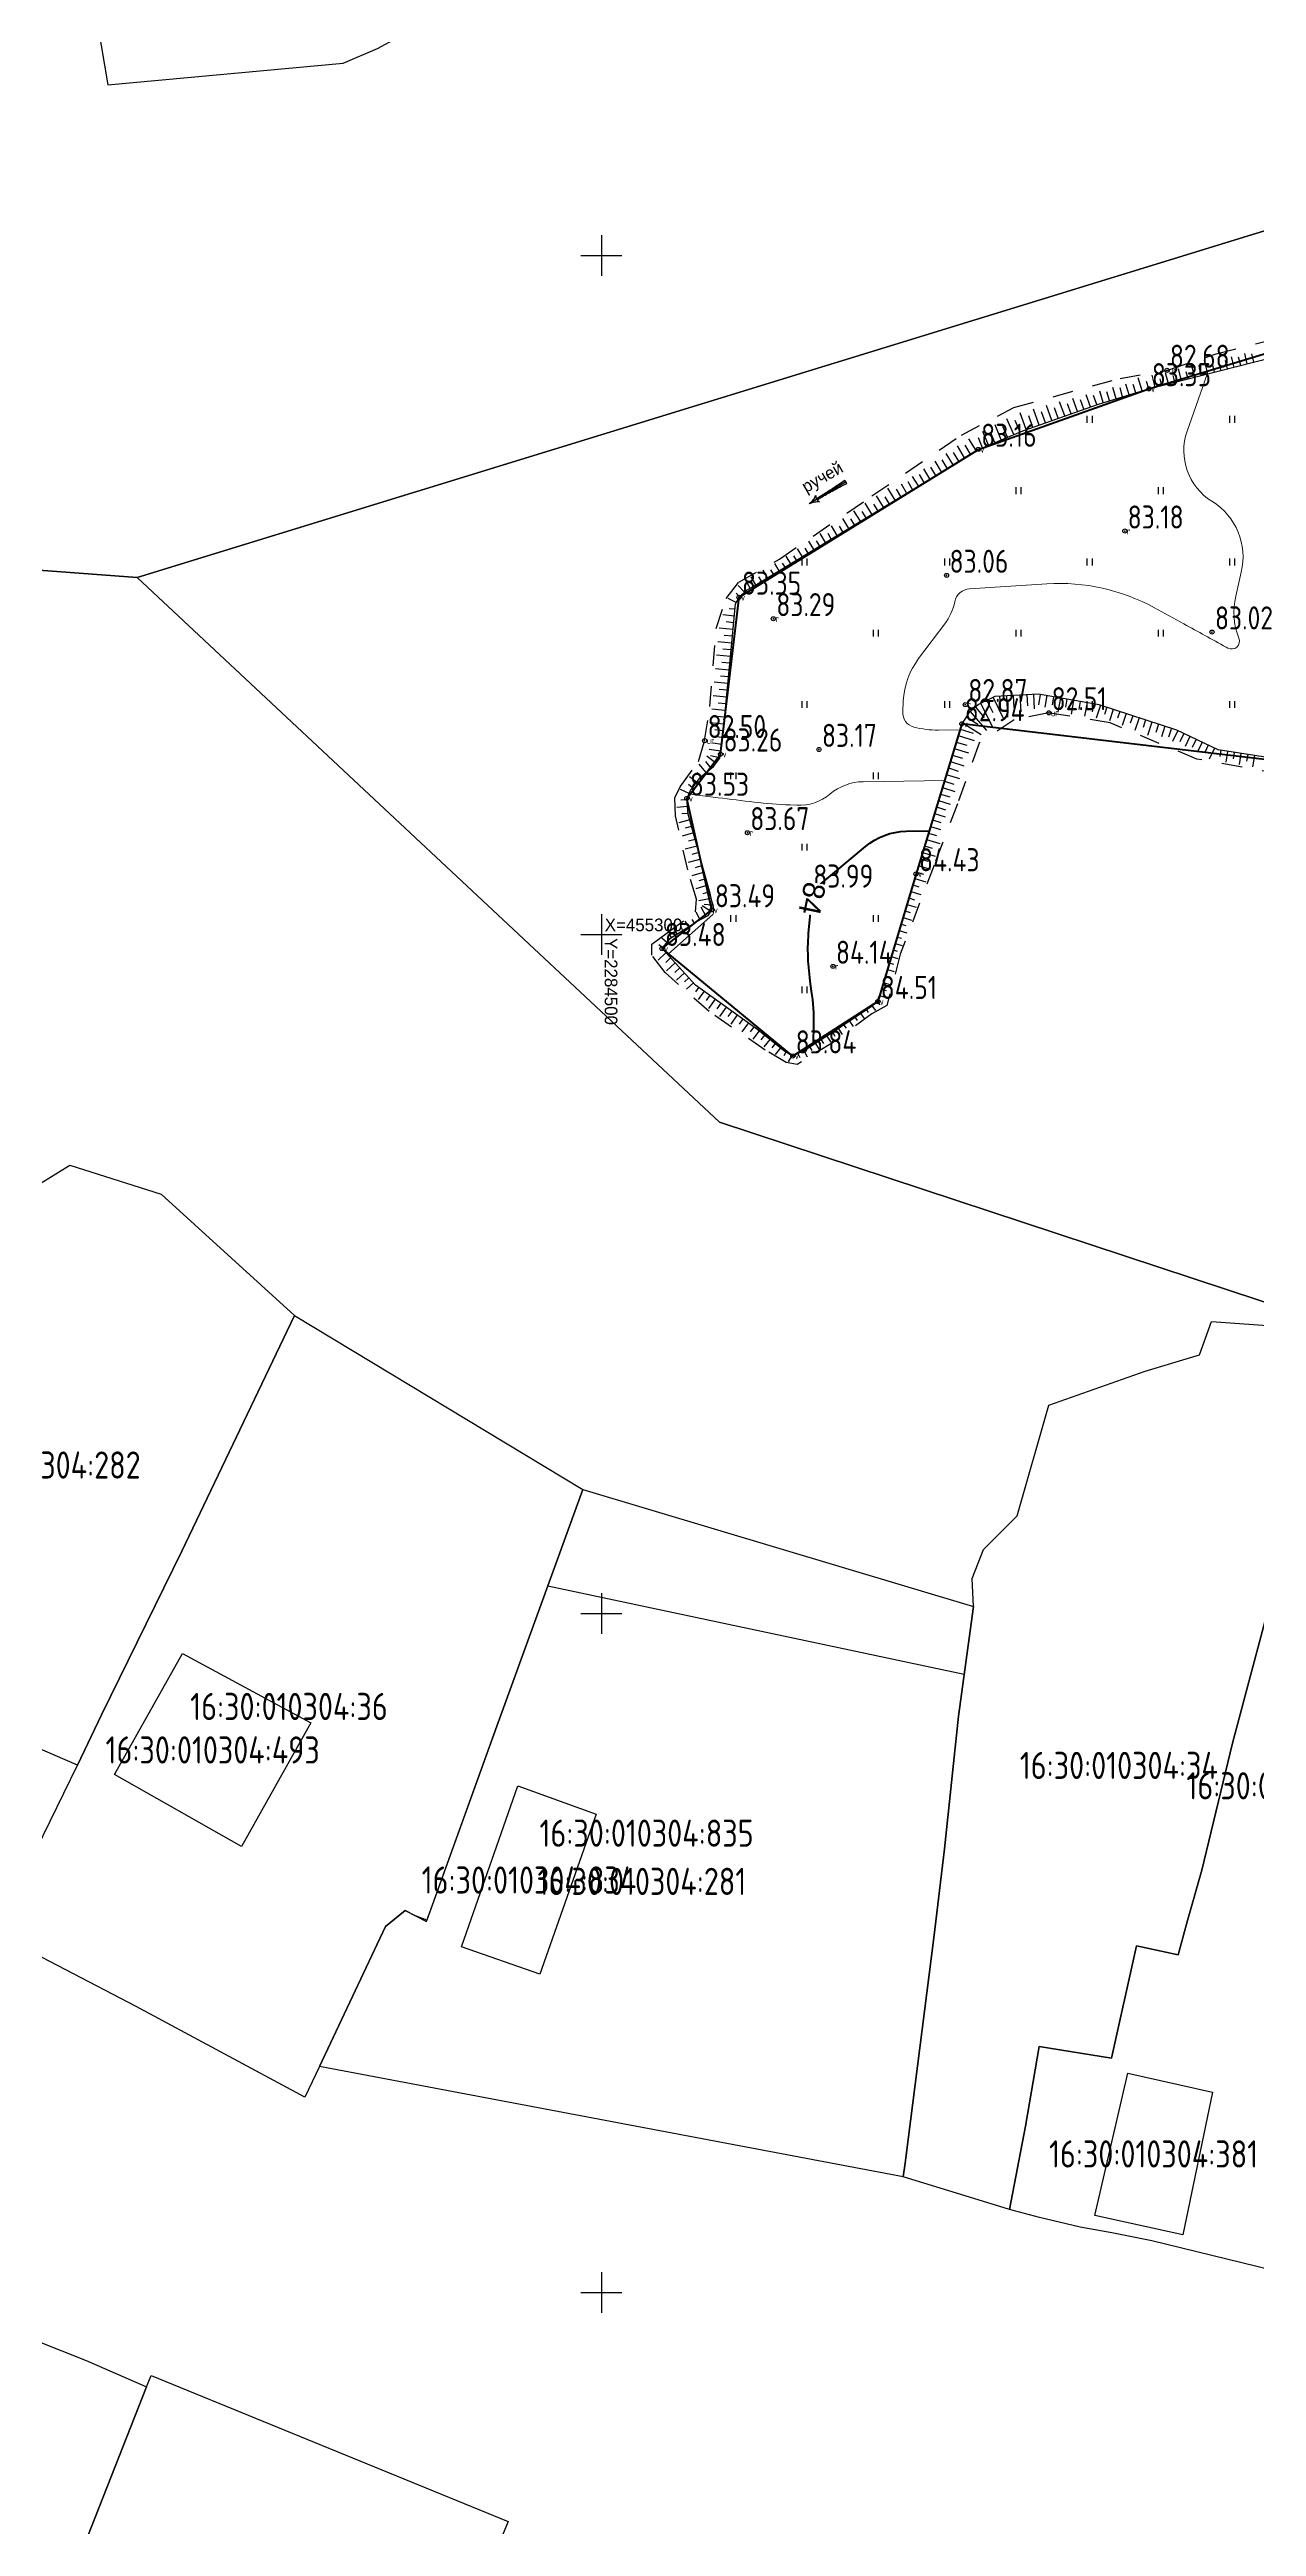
# Model space of a CAD drawing. Header units: metres. Extents: x 2284092 to 2335310, y 454860 to 483236.
# Drawn here: x 2284459.4 to 2284548.3, y 455182.8 to 455365.2 of the extents above; entities that cross this region are included whole.
import ezdxf
from ezdxf.enums import TextEntityAlignment as Align

# ---------------------------------------------------------------- set-up
doc = ezdxf.new("R2010")
doc.units = ezdxf.units.M
doc.header["$PDMODE"] = 32
doc.header["$PDSIZE"] = 0.3
doc.linetypes.add('ЛИНИЯ_1.5-1.5', pattern=[3, 1.5, -1.5])
for name, color, linetype in [('-_линия', 7, 'Continuous'), ('0 @ 0.5', 7, 'Continuous'), ('b', 7, 'Continuous'), ('D', 1, 'Continuous'), ('Eg.14_Ограждения', 7, 'Continuous'), ('Eg.14_Ограждения1', 7, 'Continuous'), ('INHABITED', 14, 'Continuous'), ('LABELS', 254, 'Continuous'), ('MUNICIPAL', 14, 'Continuous'), ('P', 94, 'Continuous'), ('Pr', 7, 'Continuous'), ('T', 7, 'Continuous'), ('КОД', 7, 'Continuous')]:
    doc.layers.add(name, color=color, linetype=linetype)
doc.styles.add('pragmai.shx2', font='pragmai.shx', dxfattribs={"height": 1.6})
doc.styles.get("Standard").update_dxf_attribs({"font": 'eskdu.shx'})
doc.styles.add('Рубленый (Р-131)', font='p131.ttf')
doc.linetypes.add('ЛИНИЯ_СВЯЗИ', pattern='A,4.5,[133,ltypeshp.shx,S=0.2,R=0,X=-0.2,Y=0],1e-05,[133,ltypeshp.shx,S=0.15,R=0,X=-0.15,Y=0],1e-05,[133,ltypeshp.shx,S=0.1,R=0,X=-0.1,Y=0],1e-05,[133,ltypeshp.shx,S=0.05,R=0,X=-0.05,Y=0],4.5,-2', length=11.00003)

# ---------------------------------------------------------------- blocks, each defined once
blk = doc.blocks.new('Крест сетки')
at = {"color": 72, "linetype": 'Continuous'}
for p, q in [((-3, 0), (3, 0)), ((0, 3), (0, -3))]:
    blk.add_line(p, q, dxfattribs=at)
blk = doc.blocks.new('Штриховка Луговая растительность')
at = {"color": 3, "linetype": 'Continuous'}
for p, q in [((-0.4, 1), (-0.4, 0)), ((0.4, 0), (0.4, 1))]:
    blk.add_line(p, q, dxfattribs=at)
blk = doc.blocks.new('Направление течения')
at = {"linetype": 'Continuous'}
h = blk.add_hatch(color=0, dxfattribs=at)
edge = h.paths.add_edge_path()
edge.add_arc((-0.03, 2.33), 1.04, 241.8876, 266.7395)
edge.add_spline(control_points=[(-0.09, 1.3), (-0.09, 1.51), (-0.11, 2.34), (-0.14, 4.01), (-0.23, 5.45), (-0.28, 6.27)], knot_values=[0, 0, 0, 0, 0.625751, 2.516384, 4.981065, 4.981065, 4.981065, 4.981065], degree=3, periodic=0)
edge.add_arc((-0.05, 6.62), 0.414, 235.3367, 276.6842)
edge.add_arc((0.05, 6.62), 0.414, 263.3158, 304.6633)
edge.add_spline(control_points=[(0.28, 6.27), (0.23, 5.45), (0.14, 4.01), (0.11, 2.34), (0.09, 1.51), (0.09, 1.3)], knot_values=[0, 0, 0, 0, 2.464681, 4.355314, 4.981065, 4.981065, 4.981065, 4.981065], degree=3, periodic=0)
edge.add_arc((0.03, 2.33), 1.04, 273.2605, 298.1124)
edge.add_spline(control_points=[(0.52, 1.42), (0.39, 1.22), (0.12, 0.79), (0.04, 0.28), (0, 0)], knot_values=[0, 0, 0, 0, 0.685038, 1.525237, 1.525237, 1.525237, 1.525237], degree=3, periodic=0)
edge.add_spline(control_points=[(0, 0), (-0.04, 0.28), (-0.12, 0.79), (-0.39, 1.22), (-0.52, 1.42)], knot_values=[0, 0, 0, 0, 0.840199, 1.525237, 1.525237, 1.525237, 1.525237], degree=3, periodic=0)
at = {"color": 0, "linetype": 'Continuous'}
blk.add_line((0, 0), (0, 6.2), dxfattribs=at)
for centre, radius, start, end in [((-0.05, 6.62), 0.414, 235.3367, 276.6842), ((0.05, 6.62), 0.414, 263.3158, 304.6633), ((-0.03, 2.33), 1.04, 241.8876, 266.7395), ((0.03, 2.33), 1.04, 273.2605, 298.1124)]:
    blk.add_arc(centre, radius, start, end, dxfattribs=at)
for points in [[(-0.09, 1.3), (-0.1, 1.92), (-0.15, 3.81), (-0.28, 6.27)], [(0.09, 1.3), (0.1, 1.92), (0.15, 3.81), (0.28, 6.27)], [(0, 0), (-0.19, 0.82), (-0.52, 1.42)], [(0, 0), (0.19, 0.82), (0.52, 1.42)]]:
    blk.add_spline(points, degree=3, dxfattribs=at)

msp = doc.modelspace()

# ---------------------------------------------------------------- linework, layer by layer
at = {"linetype": 'Continuous'}
for p, q in [((2284546.62, 455341.79), (2284546.42, 455342.54)), ((2284547.1, 455341.91), (2284546.94, 455342.53)), ((2284547.58, 455342.03), (2284547.39, 455342.78)), ((2284548.07, 455342.16), (2284547.91, 455342.77)), ((2284539.84, 455340.04), (2284539.55, 455341.01)), ((2284540.32, 455340.18), (2284540.15, 455340.72)), ((2284540.8, 455340.31), (2284540.57, 455341.2)), ((2284541.29, 455340.43), (2284541.16, 455340.93)), ((2284541.77, 455340.55), (2284541.56, 455341.38)), ((2284542.25, 455340.68), (2284542.13, 455341.17)), ((2284542.74, 455340.8), (2284542.52, 455341.67)), ((2284543.22, 455340.92), (2284543.09, 455341.45)), ((2284543.71, 455341.05), (2284543.47, 455341.97)), ((2284544.19, 455341.17), (2284544.05, 455341.73)), ((2284544.68, 455341.29), (2284544.43, 455342.28)), ((2284545.16, 455341.42), (2284545.01, 455342.02)), ((2284545.65, 455341.54), (2284545.46, 455342.29)), ((2284546.13, 455341.66), (2284545.97, 455342.28)), ((2284533.19, 455337.85), (2284532.8, 455338.96)), ((2284533.66, 455338.02), (2284533.39, 455338.79)), ((2284534.13, 455338.19), (2284533.76, 455339.23)), ((2284534.6, 455338.36), (2284534.34, 455339.09)), ((2284535.07, 455338.52), (2284534.73, 455339.49)), ((2284535.54, 455338.69), (2284535.3, 455339.39)), ((2284536.02, 455338.86), (2284535.7, 455339.76)), ((2284536.49, 455339.03), (2284536.25, 455339.69)), ((2284536.96, 455339.18), (2284536.71, 455340.03)), ((2284537.44, 455339.32), (2284537.24, 455339.98)), ((2284537.92, 455339.46), (2284537.67, 455340.3)), ((2284538.4, 455339.61), (2284538.21, 455340.26)), ((2284538.88, 455339.75), (2284538.64, 455340.53)), ((2284539.36, 455339.89), (2284539.18, 455340.5)), ((2284528.53, 455336.05), (2284528.11, 455337.06)), ((2284528.99, 455336.24), (2284528.67, 455337)), ((2284529.45, 455336.43), (2284529, 455337.53)), ((2284529.91, 455336.62), (2284529.58, 455337.42)), ((2284530.38, 455336.82), (2284529.88, 455337.99)), ((2284530.84, 455337.01), (2284530.49, 455337.85)), ((2284531.3, 455337.19), (2284530.86, 455338.43)), ((2284531.78, 455337.35), (2284531.48, 455338.19)), ((2284532.25, 455337.52), (2284531.83, 455338.7)), ((2284532.72, 455337.69), (2284532.43, 455338.49)), ((2284525.91, 455334.6), (2284525.4, 455335.43)), ((2284526.34, 455334.86), (2284525.95, 455335.5)), ((2284526.76, 455335.12), (2284526.23, 455335.99)), ((2284527.19, 455335.38), (2284526.79, 455336.04)), ((2284527.62, 455335.64), (2284527.08, 455336.52)), ((2284528.07, 455335.85), (2284527.77, 455336.57)), ((2284522.92, 455332.78), (2284522.59, 455333.33)), ((2284523.35, 455333.04), (2284522.92, 455333.73)), ((2284523.78, 455333.3), (2284523.43, 455333.87)), ((2284524.2, 455333.56), (2284523.75, 455334.3)), ((2284524.63, 455333.82), (2284524.27, 455334.41)), ((2284525.06, 455334.08), (2284524.58, 455334.86)), ((2284525.48, 455334.34), (2284525.11, 455334.95)), ((2284519.93, 455330.96), (2284519.44, 455331.76)), ((2284520.36, 455331.22), (2284520.06, 455331.7)), ((2284520.79, 455331.48), (2284520.27, 455332.32)), ((2284521.21, 455331.74), (2284520.9, 455332.24)), ((2284521.64, 455332), (2284521.1, 455332.88)), ((2284522.07, 455332.26), (2284521.74, 455332.79)), ((2284522.49, 455332.52), (2284522.1, 455333.17)), ((2284517.37, 455329.39), (2284516.95, 455330.09)), ((2284517.8, 455329.65), (2284517.54, 455330.07)), ((2284518.22, 455329.91), (2284517.78, 455330.65)), ((2284518.65, 455330.18), (2284518.38, 455330.62)), ((2284519.08, 455330.44), (2284518.61, 455331.2)), ((2284519.51, 455330.7), (2284519.22, 455331.16)), ((2284513.95, 455327.31), (2284513.62, 455327.86)), ((2284514.38, 455327.57), (2284514.18, 455327.9)), ((2284514.81, 455327.83), (2284514.45, 455328.41)), ((2284515.24, 455328.09), (2284515.02, 455328.45)), ((2284515.66, 455328.35), (2284515.29, 455328.97)), ((2284516.09, 455328.61), (2284515.86, 455328.99)), ((2284516.52, 455328.87), (2284516.12, 455329.53)), ((2284516.94, 455329.13), (2284516.7, 455329.53)), ((2284511.39, 455325.75), (2284511.04, 455326.34)), ((2284511.82, 455326.01), (2284511.61, 455326.35)), ((2284512.25, 455326.27), (2284511.91, 455326.83)), ((2284512.67, 455326.53), (2284512.48, 455326.85)), ((2284513.1, 455326.79), (2284512.77, 455327.33)), ((2284513.53, 455327.05), (2284513.34, 455327.36)), ((2284509.94, 455324.45), (2284509.35, 455324.76)), ((2284510.18, 455324.88), (2284509.94, 455325.14)), ((2284510.55, 455325.22), (2284510.09, 455325.71)), ((2284510.96, 455325.5), (2284510.76, 455325.85)), ((2284509.71, 455322.47), (2284508.67, 455322.57)), ((2284509.8, 455323.46), (2284508.96, 455323.55)), ((2284509.76, 455322.97), (2284509.2, 455323.02)), ((2284509.85, 455323.96), (2284509.41, 455324)), ((2284509.52, 455320.48), (2284508.49, 455320.58)), ((2284509.61, 455321.47), (2284508.58, 455321.57)), ((2284509.56, 455320.97), (2284508.96, 455321.03)), ((2284509.66, 455321.97), (2284509.05, 455322.03)), ((2284509.42, 455319.48), (2284508.41, 455319.58)), ((2284509.37, 455318.98), (2284508.78, 455319.04)), ((2284509.47, 455319.98), (2284508.87, 455320.04)), ((2284509.23, 455317.49), (2284508.24, 455317.59)), ((2284509.32, 455318.49), (2284508.32, 455318.58)), ((2284509.18, 455316.99), (2284508.6, 455317.05)), ((2284509.27, 455317.99), (2284508.69, 455318.05)), ((2284527.95, 455317.03), (2284528.79, 455315.33)), ((2284528.4, 455317.25), (2284528.84, 455316.35)), ((2284528.85, 455317.47), (2284529.63, 455315.89)), ((2284529.34, 455317.56), (2284529.39, 455316.56)), ((2284529.84, 455317.59), (2284529.92, 455316)), ((2284530.33, 455317.61), (2284530.38, 455316.71)), ((2284530.83, 455317.64), (2284530.9, 455316.41)), ((2284531.33, 455317.67), (2284531.38, 455316.84)), ((2284531.83, 455317.69), (2284531.89, 455316.62)), ((2284532.33, 455317.69), (2284532.19, 455316.92)), ((2284532.82, 455317.6), (2284532.67, 455316.75)), ((2284533.31, 455317.52), (2284533.21, 455316.91)), ((2284533.81, 455317.43), (2284533.62, 455316.41)), ((2284534.3, 455317.34), (2284534.19, 455316.74)), ((2284534.79, 455317.25), (2284534.61, 455316.24)), ((2284535.28, 455317.16), (2284535.18, 455316.57)), ((2284535.78, 455317.08), (2284535.6, 455316.08)), ((2284536.27, 455316.99), (2284536.16, 455316.41)), ((2284536.76, 455316.89), (2284536.45, 455315.94)), ((2284509.03, 455315.5), (2284508, 455315.6)), ((2284509.13, 455316.5), (2284508.14, 455316.59)), ((2284508.98, 455315), (2284508.36, 455315.08)), ((2284509.08, 455316), (2284508.49, 455316.06)), ((2284526.44, 455315.13), (2284527.39, 455314.84)), ((2284526.6, 455315.6), (2284527.98, 455314.74)), ((2284526.87, 455316.03), (2284527.72, 455315.49)), ((2284527.17, 455316.42), (2284528.36, 455315.04)), ((2284527.55, 455316.75), (2284528.2, 455315.99)), ((2284537.23, 455316.74), (2284537.06, 455316.21)), ((2284537.71, 455316.58), (2284537.44, 455315.75)), ((2284538.18, 455316.43), (2284538.02, 455315.93)), ((2284538.66, 455316.27), (2284538.37, 455315.39)), ((2284539.14, 455316.12), (2284538.96, 455315.58)), ((2284539.61, 455315.96), (2284539.3, 455315.02)), ((2284540.09, 455315.81), (2284539.9, 455315.24)), ((2284540.56, 455315.65), (2284540.23, 455314.65)), ((2284541.04, 455315.5), (2284540.84, 455314.89)), ((2284541.51, 455315.35), (2284541.26, 455314.56)), ((2284541.99, 455315.19), (2284541.78, 455314.54)), ((2284508.81, 455313.51), (2284507.93, 455313.62)), ((2284508.93, 455314.51), (2284508.16, 455314.6)), ((2284508.87, 455314.01), (2284508.22, 455314.09)), ((2284525.85, 455313.22), (2284526.6, 455312.99)), ((2284526, 455313.7), (2284527.04, 455313.38)), ((2284526.14, 455314.18), (2284526.92, 455313.94)), ((2284526.29, 455314.66), (2284527.45, 455314.3)), ((2284542.46, 455315.03), (2284542.07, 455314.22)), ((2284542.91, 455314.81), (2284542.61, 455314.19)), ((2284543.36, 455314.59), (2284543, 455313.84)), ((2284543.81, 455314.38), (2284543.53, 455313.79)), ((2284544.26, 455314.16), (2284543.92, 455313.45)), ((2284544.71, 455313.94), (2284544.46, 455313.41)), ((2284545.16, 455313.73), (2284544.78, 455312.92)), ((2284545.63, 455313.57), (2284545.56, 455313.11)), ((2284546.13, 455313.49), (2284546, 455312.69)), ((2284546.62, 455313.42), (2284546.55, 455312.94)), ((2284547.11, 455313.34), (2284546.99, 455312.52)), ((2284547.61, 455313.26), (2284547.53, 455312.78)), ((2284507.02, 455311.22), (2284506.49, 455311.62)), ((2284507.32, 455311.62), (2284507.06, 455311.93)), ((2284507.71, 455311.93), (2284507.2, 455312.56)), ((2284508.09, 455312.25), (2284507.7, 455312.74)), ((2284508.43, 455312.62), (2284507.76, 455313.13)), ((2284508.72, 455313.02), (2284508.03, 455313.17)), ((2284525.41, 455311.79), (2284526.37, 455311.5)), ((2284525.56, 455312.27), (2284526.29, 455312.04)), ((2284525.71, 455312.74), (2284526.71, 455312.44)), ((2284548.1, 455313.19), (2284547.97, 455312.35)), ((2284506.47, 455310.39), (2284505.84, 455310.68)), ((2284506.31, 455309.93), (2284505.86, 455309.89)), ((2284506.72, 455310.82), (2284506.41, 455311.05)), ((2284524.83, 455309.87), (2284525.69, 455309.61)), ((2284524.98, 455310.35), (2284525.66, 455310.14)), ((2284525.12, 455310.83), (2284526.03, 455310.55)), ((2284525.27, 455311.31), (2284525.97, 455311.09)), ((2284506.35, 455309.43), (2284505.57, 455309.36)), ((2284506.52, 455308.45), (2284505.72, 455308.23)), ((2284506.4, 455308.93), (2284505.93, 455308.89)), ((2284506.65, 455307.97), (2284506.17, 455307.84)), ((2284524.25, 455307.96), (2284524.98, 455307.74)), ((2284524.39, 455308.44), (2284525.01, 455308.25)), ((2284524.54, 455308.92), (2284525.33, 455308.68)), ((2284524.69, 455309.4), (2284525.34, 455309.2)), ((2284506.79, 455307.49), (2284505.95, 455307.26)), ((2284507.05, 455306.52), (2284506.18, 455306.28)), ((2284506.92, 455307), (2284506.42, 455306.87)), ((2284507.19, 455306.04), (2284506.66, 455305.89)), ((2284523.66, 455306.05), (2284524.58, 455305.77)), ((2284523.81, 455306.53), (2284524.37, 455306.36)), ((2284523.96, 455307), (2284524.93, 455306.71)), ((2284524.1, 455307.48), (2284524.69, 455307.3)), ((2284507.32, 455305.56), (2284506.4, 455305.31)), ((2284507.59, 455304.59), (2284506.66, 455304.34)), ((2284507.45, 455305.08), (2284506.9, 455304.92)), ((2284507.72, 455304.11), (2284507.18, 455303.96)), ((2284523.08, 455304.13), (2284523.89, 455303.89)), ((2284523.23, 455304.61), (2284523.72, 455304.46)), ((2284523.37, 455305.09), (2284524.23, 455304.83)), ((2284523.52, 455305.57), (2284524.04, 455305.41)), ((2284507.85, 455303.63), (2284506.95, 455303.38)), ((2284508.1, 455302.66), (2284507.17, 455302.48)), ((2284507.99, 455303.15), (2284507.47, 455303)), ((2284522.65, 455302.7), (2284523.07, 455302.57)), ((2284522.8, 455303.18), (2284523.54, 455302.95)), ((2284522.94, 455303.66), (2284523.39, 455303.52)), ((2284506.01, 455300.31), (2284505.87, 455300.55)), ((2284506.44, 455300.58), (2284506.17, 455301)), ((2284506.86, 455300.85), (2284506.69, 455301.11)), ((2284507.29, 455301.1), (2284506.99, 455301.66)), ((2284507.73, 455301.34), (2284507.36, 455302.03)), ((2284508.06, 455301.7), (2284507.42, 455302.11)), ((2284508.17, 455302.17), (2284507.58, 455302.22)), ((2284522.08, 455300.78), (2284522.43, 455300.68)), ((2284522.22, 455301.26), (2284522.85, 455301.07)), ((2284522.36, 455301.74), (2284522.75, 455301.62)), ((2284522.51, 455302.22), (2284523.19, 455302.01)), ((2284504.76, 455298.65), (2284504.18, 455298.12)), ((2284504.52, 455299.02), (2284504.24, 455299.25)), ((2284504.83, 455299.41), (2284504.45, 455299.73)), ((2284505.17, 455299.78), (2284505.04, 455299.98)), ((2284505.59, 455300.05), (2284505.36, 455300.41)), ((2284521.5, 455298.87), (2284521.78, 455298.78)), ((2284521.65, 455299.35), (2284522.15, 455299.19)), ((2284521.79, 455299.82), (2284522.11, 455299.73)), ((2284521.93, 455300.3), (2284522.5, 455300.13)), ((2284505.1, 455298.29), (2284504.74, 455297.95)), ((2284505.44, 455297.92), (2284504.8, 455297.33)), ((2284505.78, 455297.55), (2284505.42, 455297.22)), ((2284506.12, 455297.18), (2284505.54, 455296.65)), ((2284506.45, 455296.81), (2284506.13, 455296.52)), ((2284520.93, 455296.95), (2284521.24, 455296.86)), ((2284521.07, 455297.43), (2284521.58, 455297.28)), ((2284521.21, 455297.91), (2284521.51, 455297.82)), ((2284521.36, 455298.39), (2284521.84, 455298.24)), ((2284506.79, 455296.44), (2284506.27, 455295.97)), ((2284507.17, 455296.12), (2284506.93, 455295.78)), ((2284507.57, 455295.83), (2284507.13, 455295.21)), ((2284507.98, 455295.53), (2284507.71, 455295.15)), ((2284508.39, 455295.24), (2284507.89, 455294.56)), ((2284520.33, 455295.05), (2284520.51, 455294.82)), ((2284520.5, 455295.51), (2284521.07, 455295.34)), ((2284520.64, 455295.99), (2284520.97, 455295.89)), ((2284520.78, 455296.47), (2284521.32, 455296.31)), ((2284508.79, 455294.95), (2284508.5, 455294.54)), ((2284509.2, 455294.66), (2284508.71, 455293.98)), ((2284509.61, 455294.37), (2284509.32, 455293.97)), ((2284510.01, 455294.08), (2284509.53, 455293.41)), ((2284510.42, 455293.79), (2284510.14, 455293.4)), ((2284510.83, 455293.5), (2284510.36, 455292.84)), ((2284511.23, 455293.2), (2284510.96, 455292.83)), ((2284517.87, 455293.34), (2284518.03, 455293.1)), ((2284518.29, 455293.62), (2284518.54, 455293.24)), ((2284518.7, 455293.9), (2284518.84, 455293.68)), ((2284519.11, 455294.17), (2284519.35, 455293.83)), ((2284519.53, 455294.45), (2284519.66, 455294.26)), ((2284519.94, 455294.74), (2284520.2, 455294.41)), ((2284511.63, 455292.91), (2284511.15, 455292.3)), ((2284512.02, 455292.59), (2284511.75, 455292.25)), ((2284512.41, 455292.28), (2284511.97, 455291.73)), ((2284512.8, 455291.97), (2284512.56, 455291.66)), ((2284513.19, 455291.65), (2284512.81, 455291.18)), ((2284513.59, 455291.35), (2284513.43, 455291.07)), ((2284514.92, 455291.46), (2284515.15, 455291)), ((2284515.35, 455291.7), (2284515.51, 455291.46)), ((2284515.77, 455291.97), (2284516.05, 455291.54)), ((2284516.2, 455292.24), (2284516.36, 455291.99)), ((2284516.62, 455292.51), (2284516.9, 455292.07)), ((2284517.04, 455292.78), (2284517.21, 455292.52)), ((2284517.46, 455293.06), (2284517.74, 455292.64)), ((2284514.02, 455291.1), (2284513.76, 455290.64)), ((2284514.47, 455291.24), (2284514.61, 455290.95))]:
    msp.add_line(p, q, dxfattribs=at)
at = {"color": 5, "linetype": 'ЛИНИЯ_1.5-1.5'}
msp.add_lwpolyline([(2284556.05, 455310.75), (2284543.87, 455312.93), (2284537.48, 455315.59), (2284532.96, 455316.33), (2284530.4, 455315.81), (2284527.83, 455314.09), (2284526.23, 455309.62), (2284524.51, 455305.12), (2284522.01, 455298.55), (2284521.03, 455294.79), (2284519.92, 455294.17), (2284517.29, 455292.2), (2284514.42, 455290.44), (2284513.62, 455290.58), (2284512.07, 455291.5), (2284507.93, 455294.33), (2284504.71, 455297.2), (2284503.72, 455298.48), (2284503.72, 455299.29), (2284504.84, 455300.12), (2284506.93, 455301.67), (2284507.02, 455302.62), (2284506.36, 455304.76), (2284505.46, 455308.74), (2284505.41, 455310.08), (2284505.81, 455310.89), (2284507.16, 455312.74), (2284507.61, 455314.29), (2284508, 455316.8), (2284508.47, 455322.53), (2284509.19, 455324.75), (2284510.13, 455325.96), (2284513.12, 455327.65), (2284519.93, 455332.3), (2284526.52, 455336.79), (2284530.39, 455338.82), (2284538.21, 455340.96), (2284541.66, 455341.55), (2284545.28, 455342.76), (2284555.39, 455345.35)], dxfattribs=at)
at = {"linetype": 'Continuous'}
msp.add_lwpolyline([(2284553.65, 455312.33), (2284545.43, 455313.6), (2284542.38, 455315.06), (2284536.68, 455316.91), (2284532.21, 455317.71), (2284528.99, 455317.54), (2284527.78, 455316.95), (2284527.06, 455316.33), (2284526.55, 455315.52), (2284525.86, 455313.25), (2284523.18, 455304.47), (2284520.86, 455296.74), (2284520.36, 455295.07), (2284519.89, 455294.7), (2284517.38, 455293), (2284515.17, 455291.59), (2284514.1, 455291.06), (2284513.52, 455291.39), (2284511.53, 455292.99), (2284506.94, 455296.28), (2284504.47, 455298.97), (2284505.1, 455299.74), (2284507.03, 455300.96), (2284507.87, 455301.41), (2284508.14, 455301.82), (2284508.18, 455302.25), (2284508.05, 455302.92), (2284506.4, 455308.88), (2284506.3, 455310.03), (2284506.57, 455310.62), (2284507.3, 455311.6), (2284508.25, 455312.39), (2284508.72, 455313), (2284508.78, 455313.29), (2284509, 455315.11), (2284509.66, 455321.99), (2284509.89, 455324.35), (2284510.14, 455324.84), (2284510.67, 455325.33), (2284511.3, 455325.7), (2284527.77, 455335.73), (2284531.04, 455337.09), (2284536.61, 455339.07), (2284540.34, 455340.19), (2284549.4, 455342.49)], dxfattribs=at)
at = {"layer": 'b', "linetype": 'Continuous'}
msp.add_lwpolyline([(2284400.46, 455452.39), (2284362.59, 455424.7), (2284292.45, 455322.69), (2284378.23, 455332.83), (2284465.8, 455326.3), (2284589.4, 455364.3), (2284647.1, 455343.8), (2284731.2, 455423), (2284803.4, 455418.7), (2284841.5, 455421.2), (2285132.4, 455641.7), (2285249.4, 455625.3), (2285143.47, 455740.54), (2285079.3, 455808.6), (2285088.13, 455821.89), (2285062.82, 455841.71), (2284892, 456015.6)], close=True, dxfattribs=at)
at = {"layer": 'D', "linetype": 'Continuous'}
for points in [[(2284469.15, 455247.05), (2284478.6, 455241.95), (2284473.5, 455232.86), (2284464.14, 455238.14)], [(2284493.86, 455237.31), (2284499.62, 455235.23), (2284495.48, 455223.44), (2284489.71, 455225.46)], [(2284538.78, 455216.17), (2284545.02, 455214.76), (2284542.83, 455204.25), (2284536.34, 455205.67)]]:
    msp.add_lwpolyline(points, close=True, dxfattribs=at)
at = {"layer": 'Eg.14_Ограждения', "color": 42, "linetype": 'Continuous', "lineweight": 15, "ltscale": 0.5, "flags": 128}
for points, elevation in [([(2284544.62, 455341.28), (2284543.15, 455337.08, 0.350206), (2284544.97, 455331.91), (2284545.01, 455331.89, -0.320846), (2284547.14, 455326.7), (2284546.73, 455324.93, 0.154377), (2284546.96, 455321.83), (2284546.96, 455321.83, -0.704701), (2284546.14, 455321.1), (2284546.02, 455321.17, -0.000001), (2284542.91, 455322.88), (2284540.75, 455324.06, 0.142726), (2284532.82, 455325.83), (2284527.12, 455325.46, 0.339085), (2284526.03, 455324.51), (2284526.03, 455324.51, -0.112088), (2284525.29, 455322.88), (2284523.37, 455320.32, 0.148972), (2284522.24, 455317.22), (2284522.2, 455316.41, 0.356572), (2284523.03, 455315.28), (2284523.03, 455315.28, 0.06788), (2284524.82, 455315.06), (2284526.42, 455315.09)], 83), ([(2284525.28, 455311.36), (2284519.28, 455311.26, 0.171495), (2284516.84, 455310.35), (2284516.84, 455310.35, -0.187007), (2284514.39, 455309.52), (2284513.9, 455309.55, -0.018808), (2284511.25, 455309.76), (2284511.25, 455309.76, -0.001655), (2284508.61, 455310.08), (2284506.54, 455310.35)], 83.5), ([(2284504.95, 455298.58), (2284508.21, 455301.49, 0.251965), (2284508.27, 455301.67), (2284508.26, 455301.73, -0.062895), (2284508.26, 455301.81), (2284508.26, 455301.81, 0.027275), (2284508.26, 455301.89), (2284508.26, 455301.97, 0.078594), (2284508.23, 455302.2), (2284507.69, 455303.84)], 83.5), ([(2284520.6, 455295.86), (2284520.32, 455295.16, 0.091746), (2284520.3, 455295.07), (2284520.3, 455295.03)], 84.5)]:
    msp.add_lwpolyline(points, format="xyb", dxfattribs=dict(at, elevation=elevation))
at = {"layer": 'Eg.14_Ограждения', "color": 42, "linetype": 'Continuous', "lineweight": 40, "ltscale": 0.5, "elevation": 84, "flags": 128}
msp.add_lwpolyline([(2284515.63, 455292.04), (2284515.66, 455293.31, 0.040851), (2284515.49, 455295.84), (2284515.39, 455296.58, -0.062873), (2284515.31, 455300.59), (2284515.51, 455302.5, -0.019739), (2284515.59, 455303.04), (2284515.59, 455303.04, -0.174179), (2284515.85, 455303.48), (2284519.45, 455306.49, -0.171497), (2284522.45, 455307.61), (2284524.15, 455307.64)], format="xyb", dxfattribs=at)
at = {"layer": 'P', "linetype": 'Continuous'}
for points in [[(2284503.17, 455399.57), (2284503.23, 455405.73), (2284492.28, 455405.76), (2284489.03, 455407.69), (2284474.82, 455405.33), (2284482.86, 455380.01), (2284477.8, 455378.66), (2284466.73, 455377.96), (2284461.22, 455376.94), (2284463.64, 455362.58), (2284480.98, 455364.17), (2284483.51, 455365.26), (2284486.41, 455366.83), (2284489.68, 455370.4), (2284494.71, 455375.85), (2284499.67, 455381.37), (2284501.18, 455391)], [(2284469.11, 455254.6), (2284463.18, 455242.54), (2284461.41, 455238.85), (2284439.05, 455248.51), (2284452.08, 455277.63), (2284460.86, 455283.03), (2284467.57, 455280.88), (2284477.41, 455271.95)], [(2284552.48, 455262.94), (2284553.91, 455270.06), (2284554.03, 455270.5), (2284558.98, 455271.99), (2284563.26, 455271.94), (2284571.98, 455273.08), (2284570.54, 455262.87), (2284566.73, 455240.61), (2284560.1, 455242.87), (2284554.29, 455201.55), (2284549.39, 455201.64), (2284540.56, 455203.81), (2284537.6, 455204.39), (2284535.28, 455204.81), (2284532.28, 455205.53), (2284530.07, 455206.13), (2284531.25, 455212.25), (2284532.24, 455218.12), (2284537.58, 455217.27), (2284539.43, 455225.53), (2284542.49, 455224.86), (2284543.18, 455227.4), (2284544.23, 455231.1), (2284546.48, 455240.45)], [(2284455.34, 455226.46), (2284461.41, 455238.85), (2284463.18, 455242.54), (2284469.11, 455254.6), (2284477.41, 455271.95), (2284498.64, 455259.13), (2284492.31, 455241.72), (2284487.14, 455227.42), (2284486.3, 455227.75), (2284485.56, 455228.14), (2284484.09, 455226.97), (2284479.25, 455216.66), (2284478.17, 455214.38), (2284465.73, 455221.06)], [(2284498.64, 455259.13), (2284527.42, 455250.53), (2284526.31, 455242.44), (2284525.27, 455232.69), (2284524.5, 455226.13), (2284522.42, 455209.92), (2284522.37, 455209.52), (2284522.22, 455208.52), (2284479.25, 455216.66), (2284484.09, 455226.97), (2284485.56, 455228.14), (2284486.3, 455227.75), (2284487.11, 455227.33), (2284492.31, 455241.72)], [(2284496.07, 455252.04), (2284526.73, 455245.55), (2284526.31, 455242.44), (2284525.27, 455232.69), (2284524.5, 455226.13), (2284522.42, 455209.92), (2284522.37, 455209.52), (2284522.22, 455208.52), (2284479.25, 455216.66), (2284484.09, 455226.97), (2284485.56, 455228.14), (2284486.3, 455227.75), (2284487.11, 455227.33), (2284492.31, 455241.72)], [(2284443.46, 455195.6), (2284444, 455196.84), (2284446.01, 455201.36), (2284462.04, 455195), (2284466.5, 455193.05), (2284442.43, 455131.97), (2284436.54, 455119.58), (2284417.62, 455135.15), (2284425.84, 455150.84), (2284431.15, 455162.31), (2284437.19, 455176.15), (2284440.81, 455187.08), (2284438.79, 455188.14), (2284439.47, 455197.09)], [(2284477.92, 455144.1), (2284475.78, 455144.85), (2284467.42, 455147.69), (2284466.56, 455145.28), (2284460.99, 455130.15), (2284455.77, 455132.29), (2284446.12, 455113.51), (2284436.54, 455119.58), (2284442.43, 455131.97), (2284466.5, 455193.05), (2284466.83, 455193.9), (2284493.13, 455183.14), (2284486.04, 455166.04)]]:
    msp.add_lwpolyline(points, close=True, dxfattribs=at)
msp.add_lwpolyline([(2284552.48, 455262.94), (2284546.48, 455240.45), (2284544.23, 455231.1), (2284543.18, 455227.4), (2284542.49, 455224.86), (2284539.43, 455225.53), (2284537.58, 455217.27), (2284532.24, 455218.12), (2284531.25, 455212.25), (2284530.07, 455206.13), (2284527.13, 455207.03), (2284522.22, 455208.52), (2284522.37, 455209.52), (2284522.42, 455209.92), (2284524.5, 455226.13), (2284525.27, 455232.69), (2284526.31, 455242.44), (2284527.42, 455250.53), (2284527.32, 455252.59), (2284528.16, 455254.72), (2284530.63, 455257.19), (2284532.97, 455265.34), (2284540.06, 455267.86), (2284544.06, 455269.06), (2284544.95, 455271.51), (2284549.42, 455271.2)], dxfattribs=at)
at = {"layer": 'P'}
for p in [(2284541.66, 455341.55, 82.68), (2284540.34, 455340.19, 83.35), (2284527.77, 455335.73, 83.16), (2284538.56, 455329.72, 83.18), (2284510.14, 455324.84, 83.35), (2284512.67, 455323.26, 83.28), (2284526.81, 455316.94, 82.87), (2284526.55, 455315.52, 82.94), (2284532.96, 455316.33, 82.51), (2284507.61, 455314.28, 82.5), (2284508.78, 455313.29, 83.26), (2284506.3, 455310.03, 83.53), (2284510.76, 455307.5, 83.67), (2284523.18, 455304.47, 84.42), (2284508.14, 455301.82, 83.49), (2284504.47, 455298.97, 83.48), (2284517.06, 455297.66, 84.14), (2284520.36, 455295.07, 84.51), (2284514.1, 455291.06, 83.84)]:
    msp.add_point(p, dxfattribs=at)
at = {"layer": 'Pr'}
for p in [(2284525.43, 455326.45, 83.06), (2284544.98, 455322.28, 83.02), (2284516.03, 455313.63, 83.17), (2284515.39, 455303.27, 83.99)]:
    msp.add_point(p, dxfattribs=at)

# ---------------------------------------------------------------- block references
at = {"layer": '0 @ 0.5', "linetype": 'ЛИНИЯ_1.5-1.5', "xscale": 0.5, "yscale": 0.5, "zscale": 0.5}
for p in [(2284500, 455350), (2284500, 455300), (2284500, 455250), (2284500, 455200)]:
    msp.add_blockref('Крест сетки', p, dxfattribs=at)
at = {"layer": '0 @ 0.5', "linetype": 'Continuous', "xscale": 0.5, "yscale": 0.5, "zscale": 0.5}
for p in [(2284535.97, 455337.69), (2284546.47, 455337.69), (2284530.72, 455332.44), (2284541.22, 455332.44), (2284514.97, 455327.19), (2284525.47, 455327.19), (2284535.97, 455327.19), (2284546.47, 455327.19), (2284520.22, 455321.94), (2284530.72, 455321.94), (2284541.22, 455321.94), (2284514.97, 455316.69), (2284525.47, 455316.69), (2284535.97, 455316.69), (2284546.47, 455316.69), (2284509.72, 455311.44), (2284520.22, 455311.44), (2284514.97, 455306.19), (2284509.72, 455300.94), (2284520.22, 455300.94), (2284514.97, 455295.69)]:
    msp.add_blockref('Штриховка Луговая растительность', p, dxfattribs=at)
at = {"layer": '0 @ 0.5', "linetype": 'Continuous', "xscale": 0.4999999999999999, "yscale": 0.4999999999999999, "zscale": 0.4999999999999999, "rotation": 300.8424176267733}
msp.add_blockref('Направление течения', (2284515.32, 455331.74), dxfattribs=at)

# ---------------------------------------------------------------- texts
at = {"linetype": 'ЛИНИЯ_СВЯЗИ', "style": 'Рубленый (Р-131)'}
msp.add_text('ручей', height=0.9, rotation=29.7511, dxfattribs=at).set_placement((2284515.09, 455332.51, 89.52))
at = {"linetype": 'ЛИНИЯ_1.5-1.5', "style": 'Рубленый (Р-131)'}
msp.add_text('X=455300', height=0.931, dxfattribs=at).set_placement((2284500.25, 455300.25))
msp.add_text('Y=2284500', height=0.931, rotation=270, dxfattribs=at).set_placement((2284500.25, 455299.75))
at = {"layer": 'LABELS', "color": 0}
for s, p in [('16:30:010304:282', (2284458.23, 455260.94)), ('16:30:010304:36', (2284476.99, 455243.16)), ('16:30:010304:493', (2284471.37, 455239.96)), ('16:30:010304:34', (2284538.12, 455238.82)), ('16:30:010304:468', (2284551.02, 455237.32)), ('16:30:010304:835', (2284503.33, 455233.83)), ('16:30:010304:834', (2284494.67, 455230.38)), ('16:30:010304:281', (2284502.99, 455230.28)), ('16:30:010304:381', (2284540.68, 455210.21))]:
    msp.add_text(s, height=2, dxfattribs=at).set_placement(p, align=Align.MIDDLE_CENTER)
at = {"layer": 'T'}
for s, p in [('82.68', (2284541.88, 455341.74, 82.68)), ('83.35', (2284540.55, 455340.38, 83.35)), ('83.16', (2284527.98, 455335.92, 83.16)), ('83.18', (2284538.77, 455329.9, 83.18)), ('83.06', (2284525.65, 455326.64, 83.06)), ('83.35', (2284510.36, 455325.03, 83.35)), ('83.29', (2284512.89, 455323.45, 83.28)), ('83.02', (2284545.2, 455322.47, 83.02)), ('82.87', (2284527.03, 455317.13, 82.87)), ('82.94', (2284526.77, 455315.71, 82.94)), ('82.51', (2284533.17, 455316.52, 82.51)), ('82.50', (2284507.83, 455314.47, 82.5)), ('83.26', (2284509, 455313.48, 83.26)), ('83.17', (2284516.25, 455313.82, 83.17)), ('83.53', (2284506.52, 455310.22, 83.53)), ('83.67', (2284510.97, 455307.69, 83.67)), ('84.43', (2284523.4, 455304.66, 84.42)), ('83.99', (2284515.61, 455303.46, 83.99)), ('83.49', (2284508.36, 455302.01, 83.49)), ('83.48', (2284504.69, 455299.16, 83.48)), ('84.14', (2284517.28, 455297.85, 84.14)), ('84.51', (2284520.58, 455295.26, 84.51)), ('83.84', (2284514.32, 455291.25, 83.84))]:
    msp.add_text(s, height=1.7, dxfattribs=at).set_placement(p)
at = {"layer": 'КОД'}
for s, p in [('ur', (2284541.81, 455341.3, 82.68)), ('ur', (2284541.81, 455341.3, 82.68)), ('v', (2284540.49, 455339.94, 83.35)), ('v', (2284540.49, 455339.94, 83.35)), ('v', (2284527.92, 455335.48, 83.16)), ('v', (2284527.92, 455335.48, 83.16)), ('r', (2284538.71, 455329.47, 83.18)), ('r', (2284538.71, 455329.47, 83.18)), ('v', (2284510.29, 455324.59, 83.35)), ('v', (2284510.29, 455324.59, 83.35)), ('r', (2284512.82, 455323.01, 83.29)), ('r', (2284512.82, 455323.01, 83.29)), ('r', (2284526.97, 455316.69, 82.87)), ('r', (2284526.97, 455316.69, 82.87)), ('v', (2284526.7, 455315.27, 82.94)), ('v', (2284526.7, 455315.27, 82.94)), ('ur', (2284533.11, 455316.08, 82.51)), ('ur', (2284533.11, 455316.08, 82.51)), ('ur', (2284507.76, 455314.04, 82.5)), ('ur', (2284507.76, 455314.04, 82.5)), ('v', (2284508.93, 455313.04, 83.26)), ('v', (2284508.93, 455313.04, 83.26)), ('v', (2284506.45, 455309.78, 83.53)), ('v', (2284506.45, 455309.78, 83.53)), ('r', (2284510.91, 455307.25, 83.67)), ('r', (2284510.91, 455307.25, 83.67)), ('v', (2284523.33, 455304.22, 84.43)), ('v', (2284523.33, 455304.22, 84.43)), ('v', (2284508.29, 455301.57, 83.49)), ('v', (2284508.29, 455301.57, 83.49)), ('v', (2284504.62, 455298.72, 83.48)), ('v', (2284504.62, 455298.72, 83.48)), ('r', (2284517.21, 455297.41, 84.14)), ('r', (2284517.21, 455297.41, 84.14)), ('v', (2284520.51, 455294.82, 84.51)), ('v', (2284520.51, 455294.82, 84.51)), ('v', (2284514.25, 455290.81, 83.84)), ('v', (2284514.25, 455290.81, 83.84))]:
    msp.add_text(s, height=0.5, dxfattribs=at).set_placement(p)

# ---------------------------------------------------------------- next in the draw order: texts
at = {"layer": 'Eg.14_Ограждения1', "color": 42, "insert": (2284515.52, 455302.65), "char_height": 1.6, "attachment_point": 5, "rotation": 258.3728, "style": 'pragmai.shx2', "bg_fill": 3, "box_fill_scale": 1, "bg_fill_color": 1, "bg_fill_transparency": 0}
msp.add_mtext('84', dxfattribs=at)

# ---------------------------------------------------------------- next in the draw order: linework, layer by layer
at = {"layer": '-_линия', "color": 1, "lineweight": 100}
msp.add_lwpolyline([(2284563.65, 455311.16), (2284526.55, 455315.52), (2284523.18, 455304.47), (2284520.36, 455295.07), (2284514.1, 455291.06), (2284504.47, 455298.97), (2284508.14, 455301.82), (2284506.3, 455310.03), (2284508.78, 455313.29), (2284510.14, 455324.84), (2284527.77, 455335.73), (2284540.34, 455340.19), (2284563.4, 455347.18)], dxfattribs=at)
at = {"layer": 'b', "linetype": 'Continuous'}
msp.add_lwpolyline([(2284650.33, 455245.35), (2284617.86, 455267.43), (2284586.27, 455274.14), (2284572.54, 455272.82), (2284572.62, 455273.25), (2284563.39, 455273.4), (2284563.25, 455272.05), (2284554.49, 455272.2), (2284551.04, 455272.21), (2284508.7, 455286.2), (2284465.8, 455326.3), (2284378.23, 455332.83), (2284292.45, 455322.69), (2284227.82, 455240.64), (2284208.61, 455175.31)], dxfattribs=at)
at = {"layer": 'INHABITED', "linetype": 'Continuous'}
for points in [[(2284647.1, 455343.8), (2284589.4, 455364.3), (2284465.8, 455326.3), (2284508.7, 455286.2), (2284551.04, 455272.21), (2284554.49, 455272.2), (2284563.25, 455272.05), (2284563.39, 455273.4), (2284572.62, 455273.25), (2284572.54, 455272.82), (2284586.27, 455274.14), (2284620.18, 455265.11), (2284650.33, 455245.35)], [(2284647.1, 455343.8), (2284589.4, 455364.3), (2284465.8, 455326.3), (2284508.7, 455286.2), (2284551.04, 455272.21), (2284554.49, 455272.2), (2284563.25, 455272.05), (2284563.39, 455273.4), (2284572.62, 455273.25), (2284572.54, 455272.82), (2284586.27, 455274.14), (2284617.86, 455267.43), (2284650.33, 455245.35)], [(2284647.1, 455343.8), (2284589.4, 455364.3), (2284465.8, 455326.3), (2284508.7, 455286.2), (2284551.04, 455272.21), (2284554.49, 455272.2), (2284563.25, 455272.05), (2284563.39, 455273.4), (2284572.62, 455273.25), (2284572.54, 455272.82), (2284586.27, 455274.14), (2284620.18, 455265.11), (2284650.33, 455245.35)]]:
    msp.add_lwpolyline(points, dxfattribs=at)
at = {"layer": 'MUNICIPAL', "linetype": 'Continuous'}
for points in [[(2284647.1, 455343.8), (2284589.4, 455364.3), (2284465.8, 455326.3), (2284508.7, 455286.2), (2284551.04, 455272.21), (2284554.49, 455272.2), (2284563.25, 455272.05), (2284563.39, 455273.4), (2284572.62, 455273.25), (2284572.54, 455272.82), (2284586.27, 455274.14), (2284617.86, 455267.43), (2284650.33, 455245.35)], [(2284650.33, 455245.35), (2284617.86, 455267.43), (2284586.27, 455274.14), (2284572.54, 455272.82), (2284572.62, 455273.25), (2284563.39, 455273.4), (2284563.25, 455272.05), (2284554.49, 455272.2), (2284551.04, 455272.21), (2284508.7, 455286.2), (2284465.8, 455326.3), (2284589.4, 455364.3), (2284647.1, 455343.8)], [(2284647.1, 455343.8), (2284589.4, 455364.3), (2284465.8, 455326.3), (2284508.7, 455286.2), (2284551.04, 455272.21), (2284554.49, 455272.2), (2284563.25, 455272.05), (2284563.39, 455273.4), (2284572.62, 455273.25), (2284572.54, 455272.82), (2284586.27, 455274.14), (2284617.86, 455267.43), (2284650.33, 455245.35)], [(2284650.33, 455245.35), (2284617.86, 455267.43), (2284586.27, 455274.14), (2284572.54, 455272.82), (2284572.62, 455273.25), (2284563.39, 455273.4), (2284563.25, 455272.05), (2284554.49, 455272.2), (2284551.04, 455272.21), (2284508.7, 455286.2), (2284465.8, 455326.3), (2284589.4, 455364.3), (2284647.1, 455343.8)]]:
    msp.add_lwpolyline(points, dxfattribs=at)

doc.saveas('drawing.dxf')
